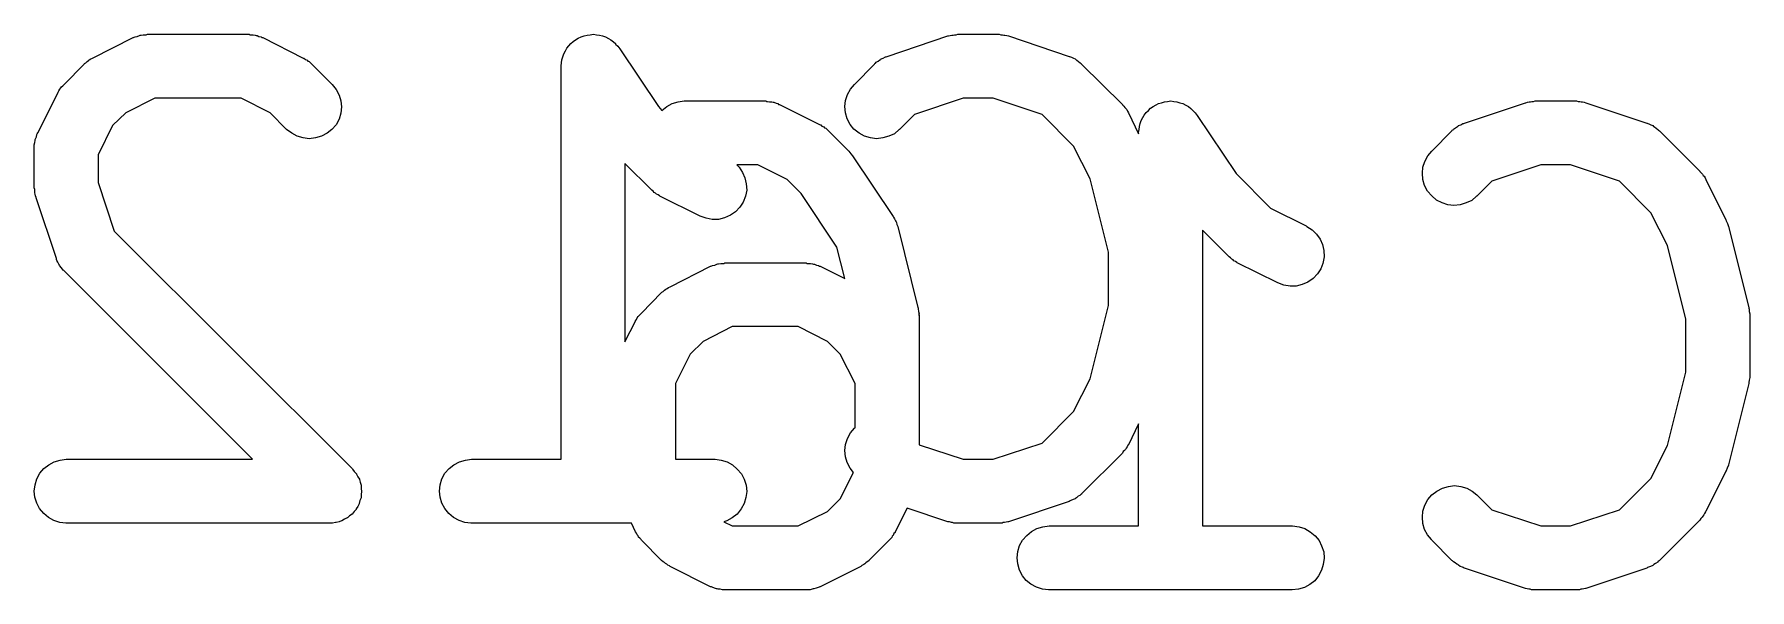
# Model space of a CAD drawing. Extents: x 99.9 to 130.1, y -164.7 to -96.1.
# Drawn here: x 106.463 to 110.494, y -131.984 to -130.677 of the extents above; entities that cross this region are included whole.
import ezdxf

# ---------------------------------------------------------------- set-up
doc = ezdxf.new("R2010")
doc.units = 0
doc.layers.add('BLACK', color=7, linetype='CONTINUOUS')

msp = doc.modelspace()

# ---------------------------------------------------------------- linework, layer by layer
at = {"layer": 'BLACK', "linetype": 'CONTINUOUS'}
for p, q in [((106.6, -130.733), (106.695, -130.685)), ((106.695, -130.685), (106.696, -130.685)), ((106.696, -130.685), (106.698, -130.684)), ((106.698, -130.684), (106.7, -130.683)), ((106.7, -130.683), (106.705, -130.682)), ((106.705, -130.682), (106.71, -130.68)), ((106.71, -130.68), (106.712, -130.679)), ((106.712, -130.679), (106.714, -130.679)), ((106.714, -130.679), (106.719, -130.678)), ((106.719, -130.678), (106.724, -130.678)), ((106.724, -130.678), (106.726, -130.678)), ((106.726, -130.678), (106.729, -130.677)), ((106.729, -130.677), (106.967, -130.677)), ((106.967, -130.677), (106.968, -130.677)), ((106.968, -130.677), (106.97, -130.678)), ((106.97, -130.678), (106.972, -130.678)), ((106.972, -130.678), (106.977, -130.678)), ((106.977, -130.678), (106.982, -130.679)), ((106.982, -130.679), (106.984, -130.68)), ((106.984, -130.68), (106.987, -130.68)), ((106.987, -130.68), (106.991, -130.682)), ((106.991, -130.682), (106.996, -130.683)), ((106.996, -130.683), (106.998, -130.685)), ((106.998, -130.685), (107, -130.685)), ((107, -130.685), (107.095, -130.733)), ((107.741, -130.686), (107.748, -130.683)), ((107.748, -130.683), (107.755, -130.681)), ((107.748, -130.683), (107.748, -130.683)), ((107.748, -130.683), (107.748, -130.683)), ((107.755, -130.681), (107.762, -130.679)), ((107.762, -130.679), (107.769, -130.678)), ((107.762, -130.679), (107.762, -130.679)), ((107.762, -130.679), (107.762, -130.679)), ((107.769, -130.678), (107.777, -130.677)), ((107.777, -130.677), (107.777, -130.677)), ((107.777, -130.677), (107.777, -130.677)), ((107.777, -130.677), (107.784, -130.678)), ((107.784, -130.678), (107.791, -130.679)), ((107.791, -130.679), (107.791, -130.679)), ((107.791, -130.679), (107.791, -130.679)), ((107.791, -130.679), (107.798, -130.681)), ((107.798, -130.681), (107.805, -130.683)), ((107.805, -130.683), (107.805, -130.683)), ((107.805, -130.683), (107.805, -130.683)), ((107.805, -130.683), (107.812, -130.687)), ((108.467, -130.729), (108.61, -130.681)), ((108.61, -130.681), (108.611, -130.681)), ((108.611, -130.681), (108.615, -130.68)), ((108.615, -130.68), (108.619, -130.679)), ((108.619, -130.679), (108.622, -130.679)), ((108.622, -130.679), (108.625, -130.678)), ((108.625, -130.678), (108.629, -130.678)), ((108.629, -130.678), (108.633, -130.677)), ((108.633, -130.677), (108.729, -130.677)), ((108.729, -130.677), (108.73, -130.677)), ((108.73, -130.677), (108.734, -130.678)), ((108.734, -130.678), (108.738, -130.678)), ((108.738, -130.678), (108.741, -130.679)), ((108.741, -130.679), (108.744, -130.679)), ((108.744, -130.679), (108.748, -130.68)), ((108.748, -130.68), (108.752, -130.681)), ((108.752, -130.681), (108.895, -130.729)), ((107.705, -130.73), (107.707, -130.723)), ((107.707, -130.723), (107.711, -130.716)), ((107.707, -130.723), (107.707, -130.723)), ((107.707, -130.723), (107.707, -130.723)), ((107.711, -130.716), (107.714, -130.71)), ((107.714, -130.71), (107.719, -130.704)), ((107.714, -130.71), (107.714, -130.71)), ((107.714, -130.71), (107.714, -130.71)), ((107.719, -130.704), (107.724, -130.699)), ((107.724, -130.699), (107.729, -130.694)), ((107.724, -130.699), (107.724, -130.699)), ((107.724, -130.699), (107.724, -130.699)), ((107.729, -130.694), (107.735, -130.69)), ((107.735, -130.69), (107.741, -130.686)), ((107.735, -130.69), (107.735, -130.69)), ((107.735, -130.69), (107.735, -130.69)), ((107.812, -130.687), (107.818, -130.69)), ((107.818, -130.69), (107.818, -130.69)), ((107.818, -130.69), (107.818, -130.69)), ((107.818, -130.69), (107.824, -130.695)), ((107.824, -130.695), (107.829, -130.699)), ((107.829, -130.699), (107.829, -130.699)), ((107.829, -130.699), (107.829, -130.7)), ((107.829, -130.7), (107.834, -130.705)), ((107.834, -130.705), (107.839, -130.711)), ((107.839, -130.711), (107.93, -130.847)), ((106.533, -130.795), (106.58, -130.747)), ((106.58, -130.747), (106.581, -130.746)), ((106.581, -130.746), (106.584, -130.744)), ((106.584, -130.744), (106.587, -130.741)), ((106.587, -130.741), (106.59, -130.739)), ((106.59, -130.739), (106.592, -130.737)), ((106.592, -130.737), (106.596, -130.735)), ((106.596, -130.735), (106.6, -130.733)), ((107.095, -130.733), (107.096, -130.733)), ((107.096, -130.733), (107.1, -130.736)), ((107.1, -130.736), (107.104, -130.738)), ((107.104, -130.738), (107.106, -130.74)), ((107.106, -130.74), (107.109, -130.741)), ((107.109, -130.741), (107.112, -130.744)), ((107.112, -130.744), (107.115, -130.747)), ((107.115, -130.747), (107.163, -130.795)), ((107.701, -130.751), (107.702, -130.744)), ((107.701, -130.752), (107.701, -130.751)), ((107.701, -130.751), (107.701, -130.751)), ((107.701, -130.751), (107.701, -130.751)), ((107.701, -130.751), (107.701, -130.751)), ((107.701, -131.677), (107.701, -130.752)), ((107.702, -130.744), (107.703, -130.737)), ((107.703, -130.737), (107.705, -130.73)), ((107.703, -130.737), (107.703, -130.737)), ((107.703, -130.737), (107.703, -130.737)), ((108.39, -130.795), (108.437, -130.747)), ((108.437, -130.747), (108.438, -130.746)), ((108.438, -130.746), (108.44, -130.745)), ((108.44, -130.745), (108.441, -130.743)), ((108.441, -130.743), (108.446, -130.74)), ((108.446, -130.74), (108.45, -130.737)), ((108.45, -130.737), (108.452, -130.736)), ((108.452, -130.736), (108.453, -130.735)), ((108.453, -130.735), (108.458, -130.733)), ((108.458, -130.733), (108.463, -130.73)), ((108.463, -130.73), (108.465, -130.73)), ((108.465, -130.73), (108.467, -130.729)), ((108.895, -130.729), (108.896, -130.729)), ((108.896, -130.729), (108.898, -130.73)), ((108.898, -130.73), (108.9, -130.731)), ((108.9, -130.731), (108.905, -130.733)), ((108.905, -130.733), (108.909, -130.735)), ((108.909, -130.735), (108.911, -130.737)), ((108.911, -130.737), (108.913, -130.738)), ((108.913, -130.738), (108.917, -130.741)), ((108.917, -130.741), (108.921, -130.744)), ((108.921, -130.744), (108.923, -130.746)), ((108.923, -130.746), (108.924, -130.747)), ((108.924, -130.747), (109.02, -130.842)), ((106.523, -130.806), (106.525, -130.803)), ((106.525, -130.803), (106.527, -130.801)), ((106.527, -130.801), (106.53, -130.798)), ((106.53, -130.798), (106.533, -130.795)), ((107.163, -130.795), (107.163, -130.795)), ((107.163, -130.795), (107.172, -130.807)), ((108.381, -130.806), (108.39, -130.795)), ((106.471, -130.909), (106.519, -130.814)), ((106.519, -130.813), (106.521, -130.81)), ((106.519, -130.814), (106.519, -130.813)), ((106.521, -130.81), (106.523, -130.806)), ((106.746, -130.827), (106.678, -130.862)), ((106.949, -130.827), (106.746, -130.827)), ((107.017, -130.862), (106.949, -130.827)), ((107.172, -130.807), (107.179, -130.82)), ((107.179, -130.82), (107.183, -130.834)), ((107.183, -130.834), (107.185, -130.848)), ((107.949, -130.847), (107.962, -130.84)), ((107.962, -130.84), (107.976, -130.836)), ((107.976, -130.836), (107.99, -130.834)), ((107.99, -130.834), (108.181, -130.834)), ((108.181, -130.834), (108.182, -130.834)), ((108.182, -130.834), (108.184, -130.835)), ((108.184, -130.835), (108.186, -130.835)), ((108.186, -130.835), (108.191, -130.836)), ((108.191, -130.836), (108.196, -130.836)), ((108.196, -130.836), (108.199, -130.837)), ((108.199, -130.837), (108.201, -130.837)), ((108.201, -130.837), (108.206, -130.839)), ((108.206, -130.839), (108.21, -130.84)), ((108.21, -130.84), (108.212, -130.842)), ((108.212, -130.842), (108.214, -130.842)), ((108.214, -130.842), (108.31, -130.89)), ((108.368, -130.847), (108.369, -130.833)), ((108.369, -130.833), (108.374, -130.819)), ((108.374, -130.819), (108.381, -130.806)), ((108.646, -130.827), (108.531, -130.866)), ((108.716, -130.827), (108.646, -130.827)), ((108.831, -130.866), (108.716, -130.827)), ((109.02, -130.842), (109.02, -130.843)), ((109.02, -130.843), (109.023, -130.846)), ((109.023, -130.846), (109.026, -130.849)), ((109.092, -130.847), (109.099, -130.843)), ((109.099, -130.843), (109.105, -130.84)), ((109.105, -130.84), (109.112, -130.838)), ((109.105, -130.84), (109.105, -130.84)), ((109.105, -130.84), (109.105, -130.84)), ((109.112, -130.838), (109.119, -130.836)), ((109.119, -130.836), (109.126, -130.835)), ((109.119, -130.836), (109.119, -130.836)), ((109.119, -130.836), (109.119, -130.836)), ((109.126, -130.835), (109.134, -130.834)), ((109.134, -130.834), (109.134, -130.834)), ((109.134, -130.834), (109.134, -130.834)), ((109.134, -130.834), (109.141, -130.835)), ((109.141, -130.835), (109.148, -130.836)), ((109.148, -130.836), (109.148, -130.836)), ((109.148, -130.836), (109.148, -130.836)), ((109.148, -130.836), (109.155, -130.838)), ((109.155, -130.838), (109.162, -130.84)), ((109.162, -130.84), (109.162, -130.84)), ((109.162, -130.84), (109.162, -130.84)), ((109.162, -130.84), (109.169, -130.844)), ((109.169, -130.844), (109.175, -130.847)), ((109.824, -130.886), (109.967, -130.838)), ((109.967, -130.838), (109.968, -130.838)), ((109.968, -130.838), (109.972, -130.837)), ((109.972, -130.837), (109.976, -130.836)), ((109.976, -130.836), (109.979, -130.836)), ((109.979, -130.836), (109.982, -130.835)), ((109.982, -130.835), (109.986, -130.835)), ((109.986, -130.835), (109.99, -130.834)), ((109.99, -130.834), (110.086, -130.834)), ((110.086, -130.834), (110.087, -130.834)), ((110.087, -130.834), (110.091, -130.835)), ((110.091, -130.835), (110.095, -130.835)), ((110.095, -130.835), (110.098, -130.836)), ((110.098, -130.836), (110.101, -130.836)), ((110.101, -130.836), (110.105, -130.837)), ((110.105, -130.837), (110.109, -130.838)), ((110.109, -130.838), (110.252, -130.886)), ((106.678, -130.862), (106.647, -130.892)), ((107.056, -130.901), (107.017, -130.862)), ((107.179, -130.877), (107.172, -130.89)), ((107.183, -130.863), (107.179, -130.877)), ((107.185, -130.848), (107.183, -130.863)), ((107.93, -130.847), (107.938, -130.856)), ((107.938, -130.856), (107.949, -130.847)), ((108.369, -130.862), (108.368, -130.847)), ((108.373, -130.876), (108.369, -130.862)), ((108.38, -130.889), (108.373, -130.876)), ((108.531, -130.866), (108.496, -130.901)), ((108.905, -130.94), (108.831, -130.866)), ((109.026, -130.849), (109.028, -130.852)), ((109.028, -130.852), (109.03, -130.854)), ((109.03, -130.854), (109.032, -130.858)), ((109.032, -130.858), (109.034, -130.862)), ((109.034, -130.862), (109.058, -130.911)), ((109.062, -130.887), (109.064, -130.88)), ((109.064, -130.88), (109.068, -130.873)), ((109.064, -130.88), (109.064, -130.88)), ((109.064, -130.88), (109.064, -130.88)), ((109.068, -130.873), (109.071, -130.867)), ((109.071, -130.867), (109.076, -130.861)), ((109.071, -130.867), (109.071, -130.867)), ((109.071, -130.867), (109.071, -130.867)), ((109.076, -130.861), (109.081, -130.856)), ((109.081, -130.856), (109.086, -130.851)), ((109.081, -130.856), (109.081, -130.856)), ((109.081, -130.856), (109.081, -130.856)), ((109.086, -130.851), (109.092, -130.847)), ((109.092, -130.847), (109.092, -130.847)), ((109.092, -130.847), (109.092, -130.847)), ((109.175, -130.847), (109.175, -130.847)), ((109.175, -130.847), (109.175, -130.847)), ((109.175, -130.847), (109.181, -130.852)), ((109.181, -130.852), (109.186, -130.857)), ((109.186, -130.857), (109.186, -130.857)), ((109.186, -130.857), (109.186, -130.857)), ((109.186, -130.857), (109.191, -130.862)), ((109.191, -130.862), (109.196, -130.868)), ((109.196, -130.868), (109.287, -131.005)), ((109.822, -130.887), (109.824, -130.886)), ((110.252, -130.886), (110.253, -130.886)), ((110.253, -130.886), (110.255, -130.887)), ((106.465, -130.925), (106.466, -130.923)), ((106.465, -130.927), (106.465, -130.925)), ((106.466, -130.923), (106.468, -130.918)), ((106.468, -130.918), (106.469, -130.913)), ((106.469, -130.913), (106.47, -130.911)), ((106.47, -130.911), (106.471, -130.909)), ((106.647, -130.892), (106.613, -130.961)), ((107.068, -130.91), (107.056, -130.901)), ((107.081, -130.917), (107.068, -130.91)), ((107.095, -130.921), (107.081, -130.917)), ((107.109, -130.923), (107.095, -130.921)), ((107.124, -130.921), (107.109, -130.923)), ((107.138, -130.917), (107.124, -130.921)), ((107.151, -130.91), (107.138, -130.917)), ((107.162, -130.901), (107.151, -130.91)), ((107.172, -130.89), (107.162, -130.901)), ((108.31, -130.89), (108.311, -130.89)), ((108.311, -130.89), (108.314, -130.893)), ((108.314, -130.893), (108.318, -130.895)), ((108.318, -130.895), (108.32, -130.897)), ((108.32, -130.897), (108.323, -130.898)), ((108.323, -130.898), (108.326, -130.901)), ((108.326, -130.901), (108.329, -130.904)), ((108.329, -130.904), (108.377, -130.952)), ((108.389, -130.9), (108.38, -130.889)), ((108.401, -130.91), (108.389, -130.9)), ((108.414, -130.917), (108.401, -130.91)), ((108.428, -130.921), (108.414, -130.917)), ((108.442, -130.923), (108.428, -130.921)), ((108.457, -130.921), (108.442, -130.923)), ((108.471, -130.917), (108.457, -130.921)), ((108.484, -130.911), (108.471, -130.917)), ((108.495, -130.901), (108.484, -130.911)), ((108.496, -130.901), (108.495, -130.901)), ((109.058, -130.908), (109.059, -130.901)), ((109.058, -130.909), (109.058, -130.908)), ((109.058, -130.908), (109.058, -130.908)), ((109.058, -130.911), (109.058, -130.909)), ((109.058, -130.909), (109.058, -130.909)), ((109.058, -130.909), (109.058, -130.909)), ((109.059, -130.901), (109.06, -130.894)), ((109.06, -130.894), (109.062, -130.887)), ((109.06, -130.894), (109.06, -130.894)), ((109.06, -130.894), (109.06, -130.894)), ((109.747, -130.952), (109.794, -130.904)), ((109.794, -130.904), (109.795, -130.903)), ((109.795, -130.903), (109.797, -130.902)), ((109.797, -130.902), (109.798, -130.9)), ((109.798, -130.9), (109.803, -130.897)), ((109.803, -130.897), (109.807, -130.894)), ((109.807, -130.894), (109.809, -130.893)), ((109.809, -130.893), (109.81, -130.892)), ((109.81, -130.892), (109.815, -130.89)), ((109.815, -130.89), (109.82, -130.887)), ((109.82, -130.887), (109.822, -130.887)), ((110.255, -130.887), (110.257, -130.888)), ((110.257, -130.888), (110.262, -130.89)), ((110.262, -130.89), (110.266, -130.892)), ((110.266, -130.892), (110.268, -130.894)), ((110.268, -130.894), (110.27, -130.895)), ((110.27, -130.895), (110.274, -130.898)), ((110.274, -130.898), (110.278, -130.901)), ((110.278, -130.901), (110.28, -130.903)), ((110.28, -130.903), (110.282, -130.904)), ((110.282, -130.904), (110.377, -130.999)), ((106.463, -130.937), (106.464, -130.932)), ((106.463, -130.94), (106.463, -130.937)), ((106.463, -130.942), (106.463, -130.94)), ((106.463, -130.943), (106.463, -130.942)), ((106.463, -131.038), (106.463, -130.943)), ((106.464, -130.932), (106.465, -130.927)), ((106.613, -130.961), (106.613, -131.026)), ((108.377, -130.952), (108.377, -130.952)), ((108.377, -130.952), (108.377, -130.952)), ((108.377, -130.952), (108.377, -130.952)), ((108.377, -130.952), (108.377, -130.952)), ((108.377, -130.952), (108.382, -130.958)), ((108.382, -130.958), (108.386, -130.963)), ((108.386, -130.963), (108.481, -131.106)), ((108.944, -131.017), (108.905, -130.94)), ((109.731, -130.976), (109.738, -130.963)), ((109.738, -130.963), (109.747, -130.952)), ((107.914, -131.044), (107.851, -130.981)), ((107.851, -130.981), (107.851, -131.401)), ((108.163, -130.984), (108.114, -130.984)), ((108.114, -130.984), (108.119, -130.99)), ((108.119, -130.99), (108.127, -131.002)), ((108.127, -131.002), (108.133, -131.015)), ((108.232, -131.019), (108.163, -130.984)), ((109.287, -131.005), (109.368, -131.086)), ((109.725, -131.004), (109.726, -130.99)), ((109.726, -131.019), (109.725, -131.004)), ((109.726, -130.99), (109.731, -130.976)), ((110.003, -130.984), (109.888, -131.023)), ((110.073, -130.984), (110.003, -130.984)), ((110.188, -131.023), (110.073, -130.984)), ((110.377, -130.999), (110.377, -131)), ((110.377, -131), (110.38, -131.003)), ((110.38, -131.003), (110.383, -131.006)), ((110.383, -131.006), (110.385, -131.009)), ((106.464, -131.042), (106.463, -131.038)), ((106.464, -131.047), (106.464, -131.042)), ((106.464, -131.05), (106.464, -131.047)), ((106.613, -131.026), (106.651, -131.14)), ((107.917, -131.046), (107.914, -131.044)), ((107.92, -131.049), (107.917, -131.046)), ((108.133, -131.015), (108.136, -131.029)), ((108.137, -131.044), (108.134, -131.058)), ((108.136, -131.029), (108.137, -131.044)), ((108.265, -131.052), (108.232, -131.019)), ((108.987, -131.19), (108.944, -131.017)), ((109.73, -131.033), (109.726, -131.019)), ((109.737, -131.046), (109.73, -131.033)), ((109.747, -131.057), (109.737, -131.046)), ((109.888, -131.023), (109.853, -131.058)), ((110.262, -131.097), (110.188, -131.023)), ((110.385, -131.009), (110.387, -131.011)), ((110.387, -131.011), (110.389, -131.015)), ((110.389, -131.015), (110.391, -131.019)), ((110.391, -131.019), (110.438, -131.114)), ((106.465, -131.053), (106.464, -131.05)), ((106.466, -131.057), (106.465, -131.053)), ((106.467, -131.061), (106.466, -131.057)), ((106.467, -131.062), (106.467, -131.061)), ((106.515, -131.205), (106.467, -131.062)), ((107.923, -131.051), (107.92, -131.049)), ((107.925, -131.053), (107.923, -131.051)), ((107.929, -131.055), (107.925, -131.053)), ((107.932, -131.057), (107.929, -131.055)), ((107.933, -131.058), (107.932, -131.057)), ((108.028, -131.105), (107.933, -131.058)), ((108.121, -131.084), (108.111, -131.095)), ((108.129, -131.072), (108.121, -131.084)), ((108.134, -131.058), (108.129, -131.072)), ((108.349, -131.178), (108.265, -131.052)), ((109.368, -131.086), (109.452, -131.128)), ((109.758, -131.067), (109.747, -131.057)), ((109.771, -131.074), (109.758, -131.067)), ((109.785, -131.078), (109.771, -131.074)), ((109.799, -131.08), (109.785, -131.078)), ((109.814, -131.078), (109.799, -131.08)), ((109.828, -131.074), (109.814, -131.078)), ((109.841, -131.068), (109.828, -131.074)), ((109.852, -131.058), (109.841, -131.068)), ((109.853, -131.058), (109.852, -131.058)), ((108.042, -131.11), (108.028, -131.105)), ((108.056, -131.113), (108.042, -131.11)), ((108.071, -131.113), (108.056, -131.113)), ((108.085, -131.109), (108.071, -131.113)), ((108.099, -131.103), (108.085, -131.109)), ((108.111, -131.095), (108.099, -131.103)), ((108.481, -131.106), (108.482, -131.107)), ((108.482, -131.107), (108.484, -131.111)), ((108.484, -131.111), (108.487, -131.116)), ((108.487, -131.116), (108.488, -131.118)), ((108.488, -131.118), (108.489, -131.12)), ((108.489, -131.12), (108.49, -131.125)), ((108.49, -131.125), (108.492, -131.129)), ((109.452, -131.128), (109.453, -131.129)), ((110.301, -131.174), (110.262, -131.097)), ((110.438, -131.114), (110.439, -131.115)), ((110.439, -131.115), (110.439, -131.115)), ((110.439, -131.115), (110.439, -131.116)), ((110.439, -131.116), (110.442, -131.122)), ((110.442, -131.122), (110.444, -131.129)), ((106.651, -131.14), (107.21, -131.699)), ((108.492, -131.129), (108.539, -131.32)), ((109.271, -131.201), (109.208, -131.138)), ((109.208, -131.138), (109.208, -131.834)), ((109.453, -131.129), (109.466, -131.137)), ((109.466, -131.137), (109.476, -131.147)), ((109.476, -131.147), (109.485, -131.159)), ((109.485, -131.159), (109.49, -131.172)), ((110.444, -131.129), (110.444, -131.129)), ((110.444, -131.129), (110.444, -131.129)), ((110.444, -131.129), (110.492, -131.32)), ((106.515, -131.207), (106.515, -131.205)), ((106.516, -131.209), (106.515, -131.207)), ((106.518, -131.213), (106.516, -131.209)), ((108.368, -131.252), (108.349, -131.178)), ((108.987, -131.315), (108.987, -131.19)), ((109.274, -131.203), (109.271, -131.201)), ((109.277, -131.206), (109.274, -131.203)), ((109.28, -131.208), (109.277, -131.206)), ((109.282, -131.21), (109.28, -131.208)), ((109.49, -131.172), (109.493, -131.186)), ((109.494, -131.201), (109.491, -131.216)), ((109.493, -131.186), (109.494, -131.201)), ((110.344, -131.347), (110.301, -131.174)), ((106.521, -131.218), (106.518, -131.213)), ((106.522, -131.22), (106.521, -131.218)), ((106.523, -131.222), (106.522, -131.22)), ((106.526, -131.226), (106.523, -131.222)), ((106.529, -131.23), (106.526, -131.226)), ((106.531, -131.232), (106.529, -131.23)), ((106.532, -131.233), (106.531, -131.232)), ((106.533, -131.234), (106.532, -131.233)), ((106.976, -131.677), (106.533, -131.234)), ((107.957, -131.271), (108.052, -131.223)), ((108.052, -131.223), (108.053, -131.223)), ((108.053, -131.223), (108.055, -131.222)), ((108.055, -131.222), (108.057, -131.221)), ((108.057, -131.221), (108.062, -131.22)), ((108.062, -131.22), (108.067, -131.218)), ((108.067, -131.218), (108.069, -131.217)), ((108.069, -131.217), (108.071, -131.217)), ((108.071, -131.217), (108.076, -131.216)), ((108.076, -131.216), (108.081, -131.216)), ((108.081, -131.216), (108.083, -131.216)), ((108.083, -131.216), (108.086, -131.215)), ((108.086, -131.215), (108.276, -131.215)), ((108.276, -131.215), (108.277, -131.215)), ((108.277, -131.215), (108.279, -131.216)), ((108.279, -131.216), (108.282, -131.216)), ((108.282, -131.216), (108.287, -131.216)), ((108.287, -131.216), (108.292, -131.217)), ((108.292, -131.217), (108.294, -131.218)), ((108.294, -131.218), (108.296, -131.218)), ((108.296, -131.218), (108.301, -131.22)), ((108.301, -131.22), (108.306, -131.221)), ((108.306, -131.221), (108.308, -131.223)), ((108.308, -131.223), (108.31, -131.223)), ((108.31, -131.223), (108.368, -131.252)), ((109.286, -131.212), (109.282, -131.21)), ((109.289, -131.214), (109.286, -131.212)), ((109.29, -131.215), (109.289, -131.214)), ((109.385, -131.262), (109.29, -131.215)), ((109.478, -131.241), (109.468, -131.252)), ((109.486, -131.229), (109.478, -131.241)), ((109.491, -131.216), (109.486, -131.229)), ((107.89, -131.333), (107.937, -131.285)), ((107.937, -131.285), (107.938, -131.284)), ((107.938, -131.284), (107.941, -131.282)), ((107.941, -131.282), (107.944, -131.279)), ((107.944, -131.279), (107.947, -131.277)), ((107.947, -131.277), (107.95, -131.275)), ((107.95, -131.275), (107.953, -131.273)), ((107.953, -131.273), (107.957, -131.271)), ((109.399, -131.267), (109.385, -131.262)), ((109.414, -131.27), (109.399, -131.267)), ((109.428, -131.27), (109.414, -131.27)), ((109.442, -131.266), (109.428, -131.27)), ((109.456, -131.26), (109.442, -131.266)), ((109.468, -131.252), (109.456, -131.26)), ((108.539, -131.32), (108.54, -131.321)), ((108.54, -131.321), (108.54, -131.322)), ((108.54, -131.322), (108.54, -131.323)), ((108.54, -131.323), (108.541, -131.329)), ((108.541, -131.329), (108.542, -131.335)), ((108.944, -131.488), (108.987, -131.315)), ((110.492, -131.32), (110.492, -131.321)), ((110.492, -131.321), (110.492, -131.322)), ((110.492, -131.322), (110.493, -131.323)), ((110.493, -131.323), (110.493, -131.329)), ((110.493, -131.329), (110.494, -131.335)), ((107.851, -131.401), (107.876, -131.352)), ((107.876, -131.351), (107.878, -131.348)), ((107.876, -131.352), (107.876, -131.351)), ((107.878, -131.348), (107.88, -131.344)), ((107.88, -131.344), (107.882, -131.341)), ((107.882, -131.341), (107.884, -131.339)), ((107.884, -131.339), (107.887, -131.336)), ((107.887, -131.336), (107.89, -131.333)), ((108.103, -131.365), (108.035, -131.4)), ((108.258, -131.365), (108.103, -131.365)), ((108.327, -131.4), (108.258, -131.365)), ((108.542, -131.335), (108.541, -131.337)), ((108.541, -131.337), (108.542, -131.338)), ((108.542, -131.338), (108.542, -131.643)), ((110.344, -131.472), (110.344, -131.347)), ((110.494, -131.335), (110.494, -131.337)), ((110.494, -131.337), (110.494, -131.338)), ((110.494, -131.338), (110.494, -131.481)), ((108.035, -131.4), (108.004, -131.43)), ((108.357, -131.43), (108.327, -131.4)), ((108.004, -131.43), (107.97, -131.499)), ((108.392, -131.499), (108.357, -131.43)), ((108.905, -131.565), (108.944, -131.488)), ((110.301, -131.645), (110.344, -131.472)), ((110.493, -131.491), (110.492, -131.496)), ((110.494, -131.485), (110.493, -131.491)), ((110.494, -131.481), (110.494, -131.482)), ((110.494, -131.482), (110.494, -131.483)), ((110.494, -131.483), (110.494, -131.485)), ((107.97, -131.499), (107.97, -131.677)), ((108.392, -131.603), (108.392, -131.499)), ((110.492, -131.499), (110.444, -131.69)), ((110.492, -131.496), (110.492, -131.498)), ((110.492, -131.498), (110.492, -131.499)), ((108.831, -131.639), (108.905, -131.565)), ((108.381, -131.615), (108.39, -131.604)), ((108.39, -131.604), (108.392, -131.603)), ((109.058, -131.594), (109.034, -131.643)), ((109.058, -131.834), (109.058, -131.594)), ((108.368, -131.656), (108.369, -131.642)), ((108.369, -131.642), (108.374, -131.628)), ((108.374, -131.628), (108.381, -131.615)), ((108.542, -131.643), (108.646, -131.677)), ((108.716, -131.677), (108.831, -131.639)), ((109.029, -131.651), (109.027, -131.654)), ((109.031, -131.648), (109.029, -131.651)), ((109.033, -131.644), (109.031, -131.648)), ((109.034, -131.643), (109.033, -131.644)), ((110.262, -131.722), (110.301, -131.645)), ((106.485, -131.699), (106.497, -131.69)), ((106.497, -131.69), (106.51, -131.683)), ((106.51, -131.683), (106.524, -131.679)), ((106.524, -131.679), (106.538, -131.677)), ((106.538, -131.677), (106.976, -131.677)), ((107.438, -131.699), (107.449, -131.69)), ((107.449, -131.69), (107.462, -131.683)), ((107.462, -131.683), (107.476, -131.679)), ((107.476, -131.679), (107.49, -131.677)), ((107.49, -131.677), (107.701, -131.677)), ((107.97, -131.677), (108.062, -131.677)), ((108.062, -131.677), (108.063, -131.677)), ((108.063, -131.677), (108.077, -131.679)), ((108.077, -131.679), (108.091, -131.683)), ((108.091, -131.683), (108.104, -131.69)), ((108.104, -131.69), (108.115, -131.7)), ((108.369, -131.671), (108.368, -131.656)), ((108.373, -131.685), (108.369, -131.671)), ((108.38, -131.698), (108.373, -131.685)), ((108.646, -131.677), (108.716, -131.677)), ((109.02, -131.663), (108.924, -131.758)), ((109.022, -131.659), (109.02, -131.663)), ((109.025, -131.656), (109.022, -131.659)), ((109.027, -131.654), (109.025, -131.656)), ((110.444, -131.691), (110.441, -131.698)), ((110.444, -131.69), (110.444, -131.691)), ((110.444, -131.691), (110.444, -131.691)), ((110.444, -131.691), (110.444, -131.691)), ((106.465, -131.737), (106.469, -131.723)), ((106.469, -131.723), (106.476, -131.71)), ((106.476, -131.71), (106.485, -131.699)), ((107.21, -131.699), (107.211, -131.7)), ((107.211, -131.7), (107.211, -131.7)), ((107.211, -131.7), (107.211, -131.7)), ((107.211, -131.7), (107.211, -131.7)), ((107.211, -131.7), (107.215, -131.706)), ((107.215, -131.706), (107.22, -131.711)), ((107.22, -131.711), (107.22, -131.711)), ((107.22, -131.711), (107.22, -131.712)), ((107.22, -131.712), (107.223, -131.718)), ((107.223, -131.718), (107.227, -131.724)), ((107.227, -131.724), (107.227, -131.724)), ((107.227, -131.724), (107.227, -131.725)), ((107.227, -131.725), (107.229, -131.731)), ((107.229, -131.731), (107.231, -131.738)), ((107.417, -131.737), (107.421, -131.723)), ((107.421, -131.723), (107.428, -131.71)), ((107.428, -131.71), (107.438, -131.699)), ((108.115, -131.7), (108.125, -131.711)), ((108.125, -131.711), (108.131, -131.724)), ((108.131, -131.724), (108.136, -131.738)), ((108.357, -131.77), (108.388, -131.708)), ((108.388, -131.708), (108.38, -131.698)), ((110.188, -131.796), (110.262, -131.722)), ((110.438, -131.705), (110.391, -131.8)), ((110.439, -131.705), (110.438, -131.705)), ((110.441, -131.698), (110.439, -131.704)), ((110.439, -131.704), (110.439, -131.705)), ((106.463, -131.752), (106.465, -131.737)), ((106.464, -131.766), (106.463, -131.752)), ((106.469, -131.78), (106.464, -131.766)), ((107.231, -131.768), (107.228, -131.774)), ((107.231, -131.738), (107.231, -131.738)), ((107.231, -131.738), (107.231, -131.739)), ((107.231, -131.739), (107.231, -131.746)), ((107.231, -131.746), (107.232, -131.753)), ((107.232, -131.753), (107.231, -131.76)), ((107.231, -131.76), (107.231, -131.767)), ((107.231, -131.767), (107.231, -131.768)), ((107.231, -131.768), (107.231, -131.768)), ((107.232, -131.753), (107.232, -131.753)), ((107.232, -131.753), (107.232, -131.753)), ((107.415, -131.752), (107.417, -131.737)), ((107.417, -131.766), (107.415, -131.752)), ((107.421, -131.78), (107.417, -131.766)), ((108.135, -131.767), (108.131, -131.781)), ((108.137, -131.753), (108.135, -131.767)), ((108.136, -131.738), (108.137, -131.753)), ((108.327, -131.8), (108.357, -131.77)), ((108.904, -131.772), (108.899, -131.774)), ((108.909, -131.77), (108.904, -131.772)), ((108.91, -131.769), (108.909, -131.77)), ((108.912, -131.768), (108.91, -131.769)), ((108.916, -131.764), (108.912, -131.768)), ((108.92, -131.762), (108.916, -131.764)), ((108.922, -131.76), (108.92, -131.762)), ((108.924, -131.759), (108.922, -131.76)), ((108.924, -131.758), (108.924, -131.759)), ((109.731, -131.785), (109.738, -131.772)), ((109.738, -131.772), (109.747, -131.761)), ((109.747, -131.761), (109.759, -131.752)), ((109.759, -131.752), (109.772, -131.745)), ((109.772, -131.745), (109.786, -131.741)), ((109.786, -131.741), (109.8, -131.739)), ((109.8, -131.739), (109.815, -131.741)), ((109.815, -131.741), (109.829, -131.745)), ((109.829, -131.745), (109.842, -131.752)), ((109.842, -131.752), (109.853, -131.761)), ((109.853, -131.761), (109.888, -131.796)), ((106.475, -131.793), (106.469, -131.78)), ((106.485, -131.805), (106.475, -131.793)), ((106.496, -131.814), (106.485, -131.805)), ((107.204, -131.81), (107.199, -131.815)), ((107.21, -131.806), (107.204, -131.81)), ((107.215, -131.8), (107.21, -131.806)), ((107.21, -131.806), (107.21, -131.806)), ((107.21, -131.806), (107.21, -131.806)), ((107.219, -131.795), (107.215, -131.8)), ((107.223, -131.788), (107.219, -131.794)), ((107.219, -131.794), (107.219, -131.794)), ((107.219, -131.794), (107.219, -131.795)), ((107.226, -131.782), (107.223, -131.788)), ((107.228, -131.774), (107.226, -131.781)), ((107.226, -131.781), (107.226, -131.782)), ((107.226, -131.782), (107.226, -131.782)), ((107.428, -131.793), (107.421, -131.78)), ((107.437, -131.805), (107.428, -131.793)), ((107.448, -131.814), (107.437, -131.805)), ((108.115, -131.806), (108.103, -131.815)), ((108.124, -131.794), (108.115, -131.806)), ((108.131, -131.781), (108.124, -131.794)), ((108.258, -131.834), (108.327, -131.8)), ((108.514, -131.792), (108.486, -131.848)), ((108.61, -131.824), (108.514, -131.792)), ((108.895, -131.776), (108.752, -131.824)), ((108.897, -131.775), (108.895, -131.776)), ((108.899, -131.774), (108.897, -131.775)), ((109.725, -131.813), (109.726, -131.799)), ((109.726, -131.828), (109.725, -131.813)), ((109.726, -131.799), (109.731, -131.785)), ((109.888, -131.796), (110.003, -131.834)), ((110.073, -131.834), (110.188, -131.796)), ((110.382, -131.813), (110.379, -131.816)), ((110.384, -131.811), (110.382, -131.813)), ((110.386, -131.808), (110.384, -131.811)), ((110.388, -131.805), (110.386, -131.808)), ((110.39, -131.801), (110.388, -131.805)), ((110.391, -131.8), (110.39, -131.801)), ((106.509, -131.821), (106.496, -131.814)), ((106.523, -131.826), (106.509, -131.821)), ((106.537, -131.827), (106.523, -131.826)), ((106.538, -131.827), (106.537, -131.827)), ((107.157, -131.827), (106.538, -131.827)), ((107.164, -131.827), (107.157, -131.827)), ((107.171, -131.826), (107.164, -131.827)), ((107.172, -131.826), (107.171, -131.826)), ((107.179, -131.824), (107.172, -131.826)), ((107.172, -131.826), (107.172, -131.826)), ((107.185, -131.822), (107.179, -131.824)), ((107.186, -131.822), (107.185, -131.822)), ((107.192, -131.818), (107.186, -131.822)), ((107.186, -131.822), (107.186, -131.822)), ((107.198, -131.815), (107.192, -131.818)), ((107.199, -131.815), (107.198, -131.815)), ((107.199, -131.815), (107.199, -131.815)), ((107.461, -131.821), (107.448, -131.814)), ((107.475, -131.826), (107.461, -131.821)), ((107.489, -131.827), (107.475, -131.826)), ((107.49, -131.827), (107.489, -131.827)), ((107.866, -131.827), (107.49, -131.827)), ((107.876, -131.848), (107.866, -131.827)), ((107.878, -131.851), (107.876, -131.848)), ((107.88, -131.855), (107.878, -131.851)), ((108.09, -131.822), (108.083, -131.824)), ((108.083, -131.824), (108.103, -131.834)), ((108.103, -131.815), (108.09, -131.822)), ((108.103, -131.834), (108.258, -131.834)), ((108.483, -131.852), (108.481, -131.856)), ((108.486, -131.849), (108.483, -131.852)), ((108.486, -131.848), (108.486, -131.849)), ((108.614, -131.824), (108.61, -131.824)), ((108.618, -131.826), (108.614, -131.824)), ((108.621, -131.826), (108.618, -131.826)), ((108.624, -131.827), (108.621, -131.826)), ((108.628, -131.827), (108.624, -131.827)), ((108.632, -131.827), (108.628, -131.827)), ((108.633, -131.827), (108.632, -131.827)), ((108.729, -131.827), (108.633, -131.827)), ((108.733, -131.827), (108.729, -131.827)), ((108.737, -131.827), (108.733, -131.827)), ((108.74, -131.826), (108.737, -131.827)), ((108.743, -131.826), (108.74, -131.826)), ((108.747, -131.825), (108.743, -131.826)), ((108.751, -131.824), (108.747, -131.825)), ((108.752, -131.824), (108.751, -131.824)), ((108.795, -131.856), (108.806, -131.847)), ((108.806, -131.847), (108.819, -131.84)), ((108.819, -131.84), (108.833, -131.836)), ((108.833, -131.836), (108.848, -131.834)), ((108.848, -131.834), (109.058, -131.834)), ((109.208, -131.834), (109.419, -131.834)), ((109.419, -131.834), (109.42, -131.834)), ((109.42, -131.834), (109.435, -131.836)), ((109.435, -131.836), (109.449, -131.84)), ((109.449, -131.84), (109.461, -131.848)), ((109.461, -131.848), (109.473, -131.857)), ((109.73, -131.842), (109.726, -131.828)), ((109.737, -131.855), (109.73, -131.842)), ((110.003, -131.834), (110.073, -131.834)), ((110.377, -131.82), (110.282, -131.915)), ((110.379, -131.816), (110.377, -131.82)), ((107.882, -131.857), (107.88, -131.855)), ((107.883, -131.86), (107.882, -131.857)), ((107.886, -131.863), (107.883, -131.86)), ((107.889, -131.866), (107.886, -131.863)), ((107.89, -131.867), (107.889, -131.866)), ((107.937, -131.915), (107.89, -131.867)), ((108.472, -131.867), (108.424, -131.915)), ((108.475, -131.864), (108.472, -131.867)), ((108.478, -131.861), (108.475, -131.864)), ((108.479, -131.858), (108.478, -131.861)), ((108.481, -131.856), (108.479, -131.858)), ((108.773, -131.909), (108.774, -131.894)), ((108.774, -131.894), (108.778, -131.88)), ((108.778, -131.88), (108.785, -131.867)), ((108.785, -131.867), (108.795, -131.856)), ((109.473, -131.857), (109.482, -131.868)), ((109.482, -131.868), (109.488, -131.881)), ((109.488, -131.881), (109.493, -131.895)), ((109.746, -131.866), (109.737, -131.855)), ((109.747, -131.867), (109.746, -131.866)), ((109.794, -131.915), (109.747, -131.867)), ((107.941, -131.918), (107.937, -131.915)), ((107.944, -131.92), (107.941, -131.918)), ((107.946, -131.922), (107.944, -131.92)), ((107.949, -131.924), (107.946, -131.922)), ((107.952, -131.926), (107.949, -131.924)), ((107.956, -131.928), (107.952, -131.926)), ((107.957, -131.929), (107.956, -131.928)), ((108.052, -131.977), (107.957, -131.929)), ((108.405, -131.929), (108.31, -131.977)), ((108.408, -131.927), (108.405, -131.929)), ((108.412, -131.925), (108.408, -131.927)), ((108.415, -131.923), (108.412, -131.925)), ((108.417, -131.921), (108.415, -131.923)), ((108.42, -131.918), (108.417, -131.921)), ((108.424, -131.916), (108.42, -131.918)), ((108.424, -131.915), (108.424, -131.916)), ((108.774, -131.923), (108.773, -131.909)), ((108.778, -131.938), (108.774, -131.923)), ((109.492, -131.925), (109.488, -131.938)), ((109.494, -131.91), (109.492, -131.925)), ((109.493, -131.895), (109.494, -131.91)), ((109.796, -131.916), (109.794, -131.915)), ((109.798, -131.918), (109.796, -131.916)), ((109.802, -131.921), (109.798, -131.918)), ((109.806, -131.924), (109.802, -131.921)), ((109.808, -131.925), (109.806, -131.924)), ((109.81, -131.926), (109.808, -131.925)), ((109.814, -131.929), (109.81, -131.926)), ((109.819, -131.931), (109.814, -131.929)), ((109.821, -131.932), (109.819, -131.931)), ((109.823, -131.933), (109.821, -131.932)), ((109.824, -131.933), (109.823, -131.933)), ((109.967, -131.981), (109.824, -131.933)), ((110.252, -131.933), (110.109, -131.981)), ((110.254, -131.932), (110.252, -131.933)), ((110.256, -131.931), (110.254, -131.932)), ((110.261, -131.929), (110.256, -131.931)), ((110.266, -131.927), (110.261, -131.929)), ((110.267, -131.926), (110.266, -131.927)), ((110.269, -131.925), (110.267, -131.926)), ((110.273, -131.922), (110.269, -131.925)), ((110.278, -131.919), (110.273, -131.922)), ((110.279, -131.917), (110.278, -131.919)), ((110.281, -131.916), (110.279, -131.917)), ((110.282, -131.915), (110.281, -131.916)), ((108.785, -131.951), (108.778, -131.938)), ((108.794, -131.962), (108.785, -131.951)), ((108.805, -131.971), (108.794, -131.962)), ((108.818, -131.978), (108.805, -131.971)), ((109.46, -131.972), (109.448, -131.979)), ((109.472, -131.963), (109.46, -131.972)), ((109.481, -131.951), (109.472, -131.963)), ((109.488, -131.938), (109.481, -131.951)), ((108.054, -131.977), (108.052, -131.977)), ((108.056, -131.978), (108.054, -131.977)), ((108.061, -131.98), (108.056, -131.978)), ((108.066, -131.982), (108.061, -131.98)), ((108.068, -131.982), (108.066, -131.982)), ((108.07, -131.983), (108.068, -131.982)), ((108.075, -131.983), (108.07, -131.983)), ((108.08, -131.984), (108.075, -131.983)), ((108.082, -131.984), (108.08, -131.984)), ((108.085, -131.984), (108.082, -131.984)), ((108.086, -131.984), (108.085, -131.984)), ((108.276, -131.984), (108.086, -131.984)), ((108.278, -131.984), (108.276, -131.984)), ((108.281, -131.984), (108.278, -131.984)), ((108.286, -131.984), (108.281, -131.984)), ((108.291, -131.983), (108.286, -131.984)), ((108.293, -131.982), (108.291, -131.983)), ((108.295, -131.982), (108.293, -131.982)), ((108.3, -131.98), (108.295, -131.982)), ((108.305, -131.979), (108.3, -131.98)), ((108.307, -131.978), (108.305, -131.979)), ((108.309, -131.977), (108.307, -131.978)), ((108.31, -131.977), (108.309, -131.977)), ((108.832, -131.983), (108.818, -131.978)), ((108.846, -131.984), (108.832, -131.983)), ((108.848, -131.984), (108.846, -131.984)), ((109.419, -131.984), (108.848, -131.984)), ((109.434, -131.983), (109.419, -131.984)), ((109.448, -131.979), (109.434, -131.983)), ((109.971, -131.982), (109.967, -131.981)), ((109.975, -131.983), (109.971, -131.982)), ((109.978, -131.983), (109.975, -131.983)), ((109.981, -131.984), (109.978, -131.983)), ((109.985, -131.984), (109.981, -131.984)), ((109.989, -131.984), (109.985, -131.984)), ((109.99, -131.984), (109.989, -131.984)), ((110.086, -131.984), (109.99, -131.984)), ((110.09, -131.984), (110.086, -131.984)), ((110.094, -131.984), (110.09, -131.984)), ((110.097, -131.983), (110.094, -131.984)), ((110.1, -131.983), (110.097, -131.983)), ((110.104, -131.982), (110.1, -131.983)), ((110.108, -131.981), (110.104, -131.982)), ((110.109, -131.981), (110.108, -131.981))]:
    msp.add_line(p, q, dxfattribs=at)

doc.saveas('drawing.dxf')
